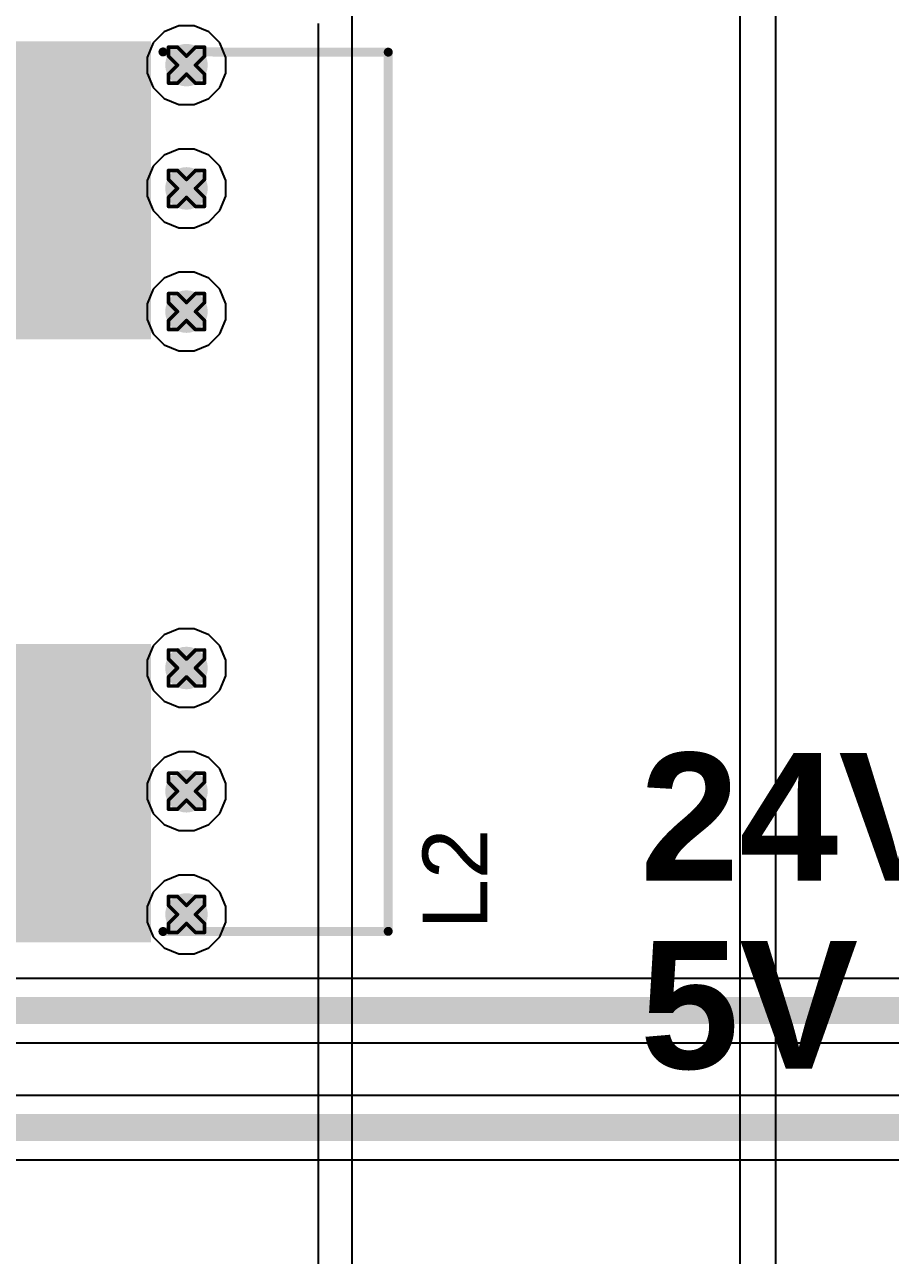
# Model space of a CAD drawing. Header units: inches. Extents: x -11 to 5379, y 0 to 5429.
# Drawn here: x 318.47 to 330.67, y 43.03 to 60.38 of the extents above; entities that cross this region are included whole.
import ezdxf

# ---------------------------------------------------------------- set-up
doc = ezdxf.new("R2010")
doc.units = ezdxf.units.IN
for name, color, linetype in [('Bottom Layer', 5, 'Continuous'), ('Drill Drawing', 1, 'Continuous'), ('GND', 16, 'Continuous'), ('PWR', 76, 'Continuous'), ('Top Layer', 1, 'Continuous'), ('Top Overlay', 2, 'Continuous'), ('Top Paste', 8, 'Continuous'), ('Top Solder', 216, 'Continuous'), ('Via Holes', 16, 'Continuous')]:
    doc.layers.add(name, color=color, linetype=linetype)
doc.styles.add('Arial', font='', dxfattribs={"height": 0.2})
doc.styles.add('Arial_Bold', font='', dxfattribs={"height": 0.2})
doc.styles.get('Arial').set_extended_font_data('Arial')
doc.styles.get('Arial_Bold').set_extended_font_data('Arial', bold=True)

# ---------------------------------------------------------------- blocks, each defined once
blk = doc.blocks.new('MSD1278_333MLD_115')
at = {"layer": 'Top Layer'}
for points in [[(-0.75, 2.25), (-2.75, 2.25), (-2.75, 6.25), (-0.75, 6.25)], [(-0.75, -6.25), (-2.75, -6.25), (-2.75, -2.25), (-0.75, -2.25)]]:
    blk.add_hatch(color=1, dxfattribs=at).paths.add_polyline_path(points)
at = {"layer": 'Top Paste'}
for points in [[(-0.75, 2.25), (-2.75, 2.25), (-2.75, 6.25), (-0.75, 6.25)], [(-0.75, -6.25), (-2.75, -6.25), (-2.75, -2.25), (-0.75, -2.25)]]:
    blk.add_hatch(color=8, dxfattribs=at).paths.add_polyline_path(points)
at = {"layer": 'Top Solder'}
for points in [[(-0.648, 2.148), (-2.852, 2.148), (-2.852, 6.352), (-0.648, 6.352)], [(-0.648, -6.352), (-2.852, -6.352), (-2.852, -2.148), (-0.648, -2.148)]]:
    blk.add_hatch(color=216, dxfattribs=at).paths.add_polyline_path(points)
at = {"layer": 'Top Overlay'}
for points in [[(-3.023, 6.201, 0.127, 0.127, 0), (-6.198, 6.198, 0.127, 0.127, 0)], [(-6.198, 6.198, 0.127, 0.127, 0), (-6.198, -6.198, 0.127, 0.127, 0)], [(-3.023, -6.201, 0.127, 0.127, 0), (-6.198, -6.198, 0.127, 0.127, 0)]]:
    blk.add_lwpolyline(points, format="xyseb", dxfattribs=at)
for points in [[(-6.229, 6.198, 0.0635, 0.0635, 1), (-6.166, 6.198, 0.0635, 0.0635, 1)], [(-6.229, 6.198, 0.0635, 0.0635, 1), (-6.166, 6.198, 0.0635, 0.0635, 1)], [(-3.054, 6.201, 0.0635, 0.0635, 1), (-2.991, 6.201, 0.0635, 0.0635, 1)], [(-6.229, -6.198, 0.0635, 0.0635, 1), (-6.166, -6.198, 0.0635, 0.0635, 1)], [(-6.229, -6.198, 0.0635, 0.0635, 1), (-6.166, -6.198, 0.0635, 0.0635, 1)], [(-3.054, -6.201, 0.0635, 0.0635, 1), (-2.991, -6.201, 0.0635, 0.0635, 1)]]:
    blk.add_lwpolyline(points, format="xyseb", close=True, dxfattribs=at)

msp = doc.modelspace()

# ---------------------------------------------------------------- hatches: boundary and pattern name
at = {"layer": 'Bottom Layer'}
h = msp.add_hatch(color=5, dxfattribs=at)
edge = h.paths.add_edge_path()
edge.add_arc((320.751, 59.812), 0.3, 0, 360)
h = msp.add_hatch(color=5, dxfattribs=at)
edge = h.paths.add_edge_path()
edge.add_arc((320.751, 58.074), 0.3, 0, 360)
h = msp.add_hatch(color=5, dxfattribs=at)
edge = h.paths.add_edge_path()
edge.add_arc((320.751, 56.337), 0.3, 0, 360)
h = msp.add_hatch(color=5, dxfattribs=at)
edge = h.paths.add_edge_path()
edge.add_arc((320.751, 51.312), 0.3, 0, 360)
h = msp.add_hatch(color=5, dxfattribs=at)
edge = h.paths.add_edge_path()
edge.add_arc((320.751, 49.574), 0.3, 0, 360)
h = msp.add_hatch(color=5, dxfattribs=at)
edge = h.paths.add_edge_path()
edge.add_arc((320.751, 47.837), 0.3, 0, 360)
at = {"layer": 'GND'}
h = msp.add_hatch(color=16, dxfattribs=at)
edge = h.paths.add_edge_path()
edge.add_arc((320.751, 59.812), 0.3, 0, 360)
h = msp.add_hatch(color=16, dxfattribs=at)
edge = h.paths.add_edge_path()
edge.add_arc((320.751, 58.074), 0.3, 0, 360)
h = msp.add_hatch(color=16, dxfattribs=at)
edge = h.paths.add_edge_path()
edge.add_arc((320.751, 56.337), 0.3, 0, 360)
h = msp.add_hatch(color=16, dxfattribs=at)
edge = h.paths.add_edge_path()
edge.add_arc((320.751, 51.312), 0.3, 0, 360)
h = msp.add_hatch(color=16, dxfattribs=at)
edge = h.paths.add_edge_path()
edge.add_arc((320.751, 49.574), 0.3, 0, 360)
h = msp.add_hatch(color=16, dxfattribs=at)
edge = h.paths.add_edge_path()
edge.add_arc((320.751, 47.837), 0.3, 0, 360)
at = {"layer": 'PWR'}
h = msp.add_hatch(color=76, dxfattribs=at)
edge = h.paths.add_edge_path()
edge.add_arc((320.751, 59.812), 0.3, 0, 360)
h = msp.add_hatch(color=76, dxfattribs=at)
edge = h.paths.add_edge_path()
edge.add_arc((320.751, 58.074), 0.3, 0, 360)
h = msp.add_hatch(color=76, dxfattribs=at)
edge = h.paths.add_edge_path()
edge.add_arc((320.751, 56.337), 0.3, 0, 360)
h = msp.add_hatch(color=76, dxfattribs=at)
edge = h.paths.add_edge_path()
edge.add_arc((320.751, 51.312), 0.3, 0, 360)
h = msp.add_hatch(color=76, dxfattribs=at)
edge = h.paths.add_edge_path()
edge.add_arc((320.751, 49.574), 0.3, 0, 360)
h = msp.add_hatch(color=76, dxfattribs=at)
edge = h.paths.add_edge_path()
edge.add_arc((320.751, 47.837), 0.3, 0, 360)
at = {"layer": 'Top Layer'}
h = msp.add_hatch(color=1, dxfattribs=at)
edge = h.paths.add_edge_path()
edge.add_arc((320.751, 59.812), 0.3, 0, 360)
h = msp.add_hatch(color=1, dxfattribs=at)
edge = h.paths.add_edge_path()
edge.add_arc((320.751, 58.074), 0.3, 0, 360)
h = msp.add_hatch(color=1, dxfattribs=at)
edge = h.paths.add_edge_path()
edge.add_arc((320.751, 56.337), 0.3, 0, 360)
h = msp.add_hatch(color=1, dxfattribs=at)
edge = h.paths.add_edge_path()
edge.add_arc((320.751, 51.312), 0.3, 0, 360)
h = msp.add_hatch(color=1, dxfattribs=at)
edge = h.paths.add_edge_path()
edge.add_arc((320.751, 49.574), 0.3, 0, 360)
h = msp.add_hatch(color=1, dxfattribs=at)
edge = h.paths.add_edge_path()
edge.add_arc((320.751, 47.837), 0.3, 0, 360)
at = {"layer": 'Via Holes'}
h = msp.add_hatch(color=7, dxfattribs=at)
edge = h.paths.add_edge_path()
edge.add_arc((320.751, 59.812), 0.15, 0, 360)
h = msp.add_hatch(color=7, dxfattribs=at)
edge = h.paths.add_edge_path()
edge.add_arc((320.751, 58.074), 0.15, 0, 360)
h = msp.add_hatch(color=7, dxfattribs=at)
edge = h.paths.add_edge_path()
edge.add_arc((320.751, 56.337), 0.15, 0, 360)
h = msp.add_hatch(color=7, dxfattribs=at)
edge = h.paths.add_edge_path()
edge.add_arc((320.751, 51.312), 0.15, 0, 360)
h = msp.add_hatch(color=7, dxfattribs=at)
edge = h.paths.add_edge_path()
edge.add_arc((320.751, 49.574), 0.15, 0, 360)
h = msp.add_hatch(color=7, dxfattribs=at)
edge = h.paths.add_edge_path()
edge.add_arc((320.751, 47.837), 0.15, 0, 360)

# ---------------------------------------------------------------- linework, layer by layer
at = {"layer": 'Drill Drawing'}
for points in [[(320.497, 59.939, 0.0508, 0.0508, 0), (320.497, 60.066, 0.0508, 0.0508, 0)], [(320.497, 60.066, 0.0508, 0.0508, 0), (320.624, 60.066, 0.0508, 0.0508, 0)], [(320.624, 60.066, 0.0508, 0.0508, 0), (320.751, 59.939, 0.0508, 0.0508, 0)], [(320.751, 59.939, 0.0508, 0.0508, 0), (320.878, 60.066, 0.0508, 0.0508, 0)], [(320.878, 60.066, 0.0508, 0.0508, 0), (321.005, 60.066, 0.0508, 0.0508, 0)], [(321.005, 59.939, 0.0508, 0.0508, 0), (321.005, 60.066, 0.0508, 0.0508, 0)], [(320.497, 59.939, 0.0508, 0.0508, 0), (320.624, 59.812, 0.0508, 0.0508, 0)], [(320.878, 59.812, 0.0508, 0.0508, 0), (321.005, 59.939, 0.0508, 0.0508, 0)], [(320.497, 59.685, 0.0508, 0.0508, 0), (320.624, 59.812, 0.0508, 0.0508, 0)], [(320.497, 59.558, 0.0508, 0.0508, 0), (320.497, 59.685, 0.0508, 0.0508, 0)], [(320.624, 59.558, 0.0508, 0.0508, 0), (320.751, 59.685, 0.0508, 0.0508, 0)], [(320.751, 59.685, 0.0508, 0.0508, 0), (320.878, 59.558, 0.0508, 0.0508, 0)], [(320.878, 59.812, 0.0508, 0.0508, 0), (321.005, 59.685, 0.0508, 0.0508, 0)], [(321.005, 59.558, 0.0508, 0.0508, 0), (321.005, 59.685, 0.0508, 0.0508, 0)], [(320.497, 59.558, 0.0508, 0.0508, 0), (320.624, 59.558, 0.0508, 0.0508, 0)], [(320.878, 59.558, 0.0508, 0.0508, 0), (321.005, 59.558, 0.0508, 0.0508, 0)], [(320.497, 58.201, 0.0508, 0.0508, 0), (320.497, 58.328, 0.0508, 0.0508, 0)], [(320.497, 58.328, 0.0508, 0.0508, 0), (320.624, 58.328, 0.0508, 0.0508, 0)], [(320.624, 58.328, 0.0508, 0.0508, 0), (320.751, 58.201, 0.0508, 0.0508, 0)], [(320.751, 58.201, 0.0508, 0.0508, 0), (320.878, 58.328, 0.0508, 0.0508, 0)], [(320.878, 58.328, 0.0508, 0.0508, 0), (321.005, 58.328, 0.0508, 0.0508, 0)], [(321.005, 58.201, 0.0508, 0.0508, 0), (321.005, 58.328, 0.0508, 0.0508, 0)], [(320.497, 58.201, 0.0508, 0.0508, 0), (320.624, 58.074, 0.0508, 0.0508, 0)], [(320.878, 58.074, 0.0508, 0.0508, 0), (321.005, 58.201, 0.0508, 0.0508, 0)], [(320.497, 57.947, 0.0508, 0.0508, 0), (320.624, 58.074, 0.0508, 0.0508, 0)], [(320.497, 57.82, 0.0508, 0.0508, 0), (320.497, 57.947, 0.0508, 0.0508, 0)], [(320.624, 57.82, 0.0508, 0.0508, 0), (320.751, 57.947, 0.0508, 0.0508, 0)], [(320.751, 57.947, 0.0508, 0.0508, 0), (320.878, 57.82, 0.0508, 0.0508, 0)], [(320.878, 58.074, 0.0508, 0.0508, 0), (321.005, 57.947, 0.0508, 0.0508, 0)], [(321.005, 57.82, 0.0508, 0.0508, 0), (321.005, 57.947, 0.0508, 0.0508, 0)], [(320.497, 57.82, 0.0508, 0.0508, 0), (320.624, 57.82, 0.0508, 0.0508, 0)], [(320.878, 57.82, 0.0508, 0.0508, 0), (321.005, 57.82, 0.0508, 0.0508, 0)], [(320.497, 56.464, 0.0508, 0.0508, 0), (320.497, 56.591, 0.0508, 0.0508, 0)], [(320.497, 56.591, 0.0508, 0.0508, 0), (320.624, 56.591, 0.0508, 0.0508, 0)], [(320.624, 56.591, 0.0508, 0.0508, 0), (320.751, 56.464, 0.0508, 0.0508, 0)], [(320.751, 56.464, 0.0508, 0.0508, 0), (320.878, 56.591, 0.0508, 0.0508, 0)], [(320.878, 56.591, 0.0508, 0.0508, 0), (321.005, 56.591, 0.0508, 0.0508, 0)], [(321.005, 56.464, 0.0508, 0.0508, 0), (321.005, 56.591, 0.0508, 0.0508, 0)], [(320.497, 56.464, 0.0508, 0.0508, 0), (320.624, 56.337, 0.0508, 0.0508, 0)], [(320.878, 56.337, 0.0508, 0.0508, 0), (321.005, 56.464, 0.0508, 0.0508, 0)], [(320.497, 56.21, 0.0508, 0.0508, 0), (320.624, 56.337, 0.0508, 0.0508, 0)], [(320.497, 56.083, 0.0508, 0.0508, 0), (320.497, 56.21, 0.0508, 0.0508, 0)], [(320.624, 56.083, 0.0508, 0.0508, 0), (320.751, 56.21, 0.0508, 0.0508, 0)], [(320.751, 56.21, 0.0508, 0.0508, 0), (320.878, 56.083, 0.0508, 0.0508, 0)], [(320.878, 56.337, 0.0508, 0.0508, 0), (321.005, 56.21, 0.0508, 0.0508, 0)], [(321.005, 56.083, 0.0508, 0.0508, 0), (321.005, 56.21, 0.0508, 0.0508, 0)], [(320.497, 56.083, 0.0508, 0.0508, 0), (320.624, 56.083, 0.0508, 0.0508, 0)], [(320.878, 56.083, 0.0508, 0.0508, 0), (321.005, 56.083, 0.0508, 0.0508, 0)], [(320.497, 51.439, 0.0508, 0.0508, 0), (320.497, 51.566, 0.0508, 0.0508, 0)], [(320.497, 51.566, 0.0508, 0.0508, 0), (320.624, 51.566, 0.0508, 0.0508, 0)], [(320.624, 51.566, 0.0508, 0.0508, 0), (320.751, 51.439, 0.0508, 0.0508, 0)], [(320.751, 51.439, 0.0508, 0.0508, 0), (320.878, 51.566, 0.0508, 0.0508, 0)], [(320.878, 51.566, 0.0508, 0.0508, 0), (321.005, 51.566, 0.0508, 0.0508, 0)], [(321.005, 51.439, 0.0508, 0.0508, 0), (321.005, 51.566, 0.0508, 0.0508, 0)], [(320.497, 51.439, 0.0508, 0.0508, 0), (320.624, 51.312, 0.0508, 0.0508, 0)], [(320.878, 51.312, 0.0508, 0.0508, 0), (321.005, 51.439, 0.0508, 0.0508, 0)], [(320.497, 51.185, 0.0508, 0.0508, 0), (320.624, 51.312, 0.0508, 0.0508, 0)], [(320.497, 51.058, 0.0508, 0.0508, 0), (320.497, 51.185, 0.0508, 0.0508, 0)], [(320.624, 51.058, 0.0508, 0.0508, 0), (320.751, 51.185, 0.0508, 0.0508, 0)], [(320.751, 51.185, 0.0508, 0.0508, 0), (320.878, 51.058, 0.0508, 0.0508, 0)], [(320.878, 51.312, 0.0508, 0.0508, 0), (321.005, 51.185, 0.0508, 0.0508, 0)], [(321.005, 51.058, 0.0508, 0.0508, 0), (321.005, 51.185, 0.0508, 0.0508, 0)], [(320.497, 51.058, 0.0508, 0.0508, 0), (320.624, 51.058, 0.0508, 0.0508, 0)], [(320.878, 51.058, 0.0508, 0.0508, 0), (321.005, 51.058, 0.0508, 0.0508, 0)], [(320.497, 49.701, 0.0508, 0.0508, 0), (320.497, 49.828, 0.0508, 0.0508, 0)], [(320.497, 49.828, 0.0508, 0.0508, 0), (320.624, 49.828, 0.0508, 0.0508, 0)], [(320.624, 49.828, 0.0508, 0.0508, 0), (320.751, 49.701, 0.0508, 0.0508, 0)], [(320.751, 49.701, 0.0508, 0.0508, 0), (320.878, 49.828, 0.0508, 0.0508, 0)], [(320.878, 49.828, 0.0508, 0.0508, 0), (321.005, 49.828, 0.0508, 0.0508, 0)], [(321.005, 49.701, 0.0508, 0.0508, 0), (321.005, 49.828, 0.0508, 0.0508, 0)], [(320.497, 49.701, 0.0508, 0.0508, 0), (320.624, 49.574, 0.0508, 0.0508, 0)], [(320.878, 49.574, 0.0508, 0.0508, 0), (321.005, 49.701, 0.0508, 0.0508, 0)], [(320.497, 49.447, 0.0508, 0.0508, 0), (320.624, 49.574, 0.0508, 0.0508, 0)], [(320.497, 49.32, 0.0508, 0.0508, 0), (320.497, 49.447, 0.0508, 0.0508, 0)], [(320.624, 49.32, 0.0508, 0.0508, 0), (320.751, 49.447, 0.0508, 0.0508, 0)], [(320.751, 49.447, 0.0508, 0.0508, 0), (320.878, 49.32, 0.0508, 0.0508, 0)], [(320.878, 49.574, 0.0508, 0.0508, 0), (321.005, 49.447, 0.0508, 0.0508, 0)], [(321.005, 49.32, 0.0508, 0.0508, 0), (321.005, 49.447, 0.0508, 0.0508, 0)], [(320.497, 49.32, 0.0508, 0.0508, 0), (320.624, 49.32, 0.0508, 0.0508, 0)], [(320.878, 49.32, 0.0508, 0.0508, 0), (321.005, 49.32, 0.0508, 0.0508, 0)], [(320.497, 47.964, 0.0508, 0.0508, 0), (320.497, 48.091, 0.0508, 0.0508, 0)], [(320.497, 48.091, 0.0508, 0.0508, 0), (320.624, 48.091, 0.0508, 0.0508, 0)], [(320.624, 48.091, 0.0508, 0.0508, 0), (320.751, 47.964, 0.0508, 0.0508, 0)], [(320.751, 47.964, 0.0508, 0.0508, 0), (320.878, 48.091, 0.0508, 0.0508, 0)], [(320.878, 48.091, 0.0508, 0.0508, 0), (321.005, 48.091, 0.0508, 0.0508, 0)], [(321.005, 47.964, 0.0508, 0.0508, 0), (321.005, 48.091, 0.0508, 0.0508, 0)], [(320.497, 47.964, 0.0508, 0.0508, 0), (320.624, 47.837, 0.0508, 0.0508, 0)], [(320.878, 47.837, 0.0508, 0.0508, 0), (321.005, 47.964, 0.0508, 0.0508, 0)], [(320.497, 47.71, 0.0508, 0.0508, 0), (320.624, 47.837, 0.0508, 0.0508, 0)], [(320.497, 47.583, 0.0508, 0.0508, 0), (320.497, 47.71, 0.0508, 0.0508, 0)], [(320.624, 47.583, 0.0508, 0.0508, 0), (320.751, 47.71, 0.0508, 0.0508, 0)], [(320.751, 47.71, 0.0508, 0.0508, 0), (320.878, 47.583, 0.0508, 0.0508, 0)], [(320.878, 47.837, 0.0508, 0.0508, 0), (321.005, 47.71, 0.0508, 0.0508, 0)], [(321.005, 47.583, 0.0508, 0.0508, 0), (321.005, 47.71, 0.0508, 0.0508, 0)], [(320.497, 47.583, 0.0508, 0.0508, 0), (320.624, 47.583, 0.0508, 0.0508, 0)], [(320.878, 47.583, 0.0508, 0.0508, 0), (321.005, 47.583, 0.0508, 0.0508, 0)]]:
    msp.add_lwpolyline(points, format="xyseb", dxfattribs=at)
for points in [[(320.485, 60.066, 0.0254, 0.0254, 1), (320.51, 60.066, 0.0254, 0.0254, 1)], [(320.485, 60.066, 0.0254, 0.0254, 1), (320.51, 60.066, 0.0254, 0.0254, 1)], [(320.611, 60.066, 0.0254, 0.0254, 1), (320.637, 60.066, 0.0254, 0.0254, 1)], [(320.611, 60.066, 0.0254, 0.0254, 1), (320.637, 60.066, 0.0254, 0.0254, 1)], [(320.865, 60.066, 0.0254, 0.0254, 1), (320.891, 60.066, 0.0254, 0.0254, 1)], [(320.865, 60.066, 0.0254, 0.0254, 1), (320.891, 60.066, 0.0254, 0.0254, 1)], [(320.992, 60.066, 0.0254, 0.0254, 1), (321.018, 60.066, 0.0254, 0.0254, 1)], [(320.992, 60.066, 0.0254, 0.0254, 1), (321.018, 60.066, 0.0254, 0.0254, 1)], [(320.485, 59.939, 0.0254, 0.0254, 1), (320.51, 59.939, 0.0254, 0.0254, 1)], [(320.485, 59.939, 0.0254, 0.0254, 1), (320.51, 59.939, 0.0254, 0.0254, 1)], [(320.738, 59.939, 0.0254, 0.0254, 1), (320.764, 59.939, 0.0254, 0.0254, 1)], [(320.738, 59.939, 0.0254, 0.0254, 1), (320.764, 59.939, 0.0254, 0.0254, 1)], [(320.992, 59.939, 0.0254, 0.0254, 1), (321.018, 59.939, 0.0254, 0.0254, 1)], [(320.992, 59.939, 0.0254, 0.0254, 1), (321.018, 59.939, 0.0254, 0.0254, 1)], [(320.485, 59.685, 0.0254, 0.0254, 1), (320.51, 59.685, 0.0254, 0.0254, 1)], [(320.485, 59.685, 0.0254, 0.0254, 1), (320.51, 59.685, 0.0254, 0.0254, 1)], [(320.611, 59.812, 0.0254, 0.0254, 1), (320.637, 59.812, 0.0254, 0.0254, 1)], [(320.611, 59.812, 0.0254, 0.0254, 1), (320.637, 59.812, 0.0254, 0.0254, 1)], [(320.738, 59.685, 0.0254, 0.0254, 1), (320.764, 59.685, 0.0254, 0.0254, 1)], [(320.738, 59.685, 0.0254, 0.0254, 1), (320.764, 59.685, 0.0254, 0.0254, 1)], [(320.865, 59.812, 0.0254, 0.0254, 1), (320.891, 59.812, 0.0254, 0.0254, 1)], [(320.865, 59.812, 0.0254, 0.0254, 1), (320.891, 59.812, 0.0254, 0.0254, 1)], [(320.992, 59.685, 0.0254, 0.0254, 1), (321.018, 59.685, 0.0254, 0.0254, 1)], [(320.992, 59.685, 0.0254, 0.0254, 1), (321.018, 59.685, 0.0254, 0.0254, 1)], [(320.485, 59.558, 0.0254, 0.0254, 1), (320.51, 59.558, 0.0254, 0.0254, 1)], [(320.485, 59.558, 0.0254, 0.0254, 1), (320.51, 59.558, 0.0254, 0.0254, 1)], [(320.611, 59.558, 0.0254, 0.0254, 1), (320.637, 59.558, 0.0254, 0.0254, 1)], [(320.611, 59.558, 0.0254, 0.0254, 1), (320.637, 59.558, 0.0254, 0.0254, 1)], [(320.865, 59.558, 0.0254, 0.0254, 1), (320.891, 59.558, 0.0254, 0.0254, 1)], [(320.865, 59.558, 0.0254, 0.0254, 1), (320.891, 59.558, 0.0254, 0.0254, 1)], [(320.992, 59.558, 0.0254, 0.0254, 1), (321.018, 59.558, 0.0254, 0.0254, 1)], [(320.992, 59.558, 0.0254, 0.0254, 1), (321.018, 59.558, 0.0254, 0.0254, 1)], [(320.485, 58.328, 0.0254, 0.0254, 1), (320.51, 58.328, 0.0254, 0.0254, 1)], [(320.485, 58.328, 0.0254, 0.0254, 1), (320.51, 58.328, 0.0254, 0.0254, 1)], [(320.611, 58.328, 0.0254, 0.0254, 1), (320.637, 58.328, 0.0254, 0.0254, 1)], [(320.611, 58.328, 0.0254, 0.0254, 1), (320.637, 58.328, 0.0254, 0.0254, 1)], [(320.865, 58.328, 0.0254, 0.0254, 1), (320.891, 58.328, 0.0254, 0.0254, 1)], [(320.865, 58.328, 0.0254, 0.0254, 1), (320.891, 58.328, 0.0254, 0.0254, 1)], [(320.992, 58.328, 0.0254, 0.0254, 1), (321.018, 58.328, 0.0254, 0.0254, 1)], [(320.992, 58.328, 0.0254, 0.0254, 1), (321.018, 58.328, 0.0254, 0.0254, 1)], [(320.485, 58.201, 0.0254, 0.0254, 1), (320.51, 58.201, 0.0254, 0.0254, 1)], [(320.485, 58.201, 0.0254, 0.0254, 1), (320.51, 58.201, 0.0254, 0.0254, 1)], [(320.738, 58.201, 0.0254, 0.0254, 1), (320.764, 58.201, 0.0254, 0.0254, 1)], [(320.738, 58.201, 0.0254, 0.0254, 1), (320.764, 58.201, 0.0254, 0.0254, 1)], [(320.992, 58.201, 0.0254, 0.0254, 1), (321.018, 58.201, 0.0254, 0.0254, 1)], [(320.992, 58.201, 0.0254, 0.0254, 1), (321.018, 58.201, 0.0254, 0.0254, 1)], [(320.485, 57.947, 0.0254, 0.0254, 1), (320.51, 57.947, 0.0254, 0.0254, 1)], [(320.485, 57.947, 0.0254, 0.0254, 1), (320.51, 57.947, 0.0254, 0.0254, 1)], [(320.611, 58.074, 0.0254, 0.0254, 1), (320.637, 58.074, 0.0254, 0.0254, 1)], [(320.611, 58.074, 0.0254, 0.0254, 1), (320.637, 58.074, 0.0254, 0.0254, 1)], [(320.738, 57.947, 0.0254, 0.0254, 1), (320.764, 57.947, 0.0254, 0.0254, 1)], [(320.738, 57.947, 0.0254, 0.0254, 1), (320.764, 57.947, 0.0254, 0.0254, 1)], [(320.865, 58.074, 0.0254, 0.0254, 1), (320.891, 58.074, 0.0254, 0.0254, 1)], [(320.865, 58.074, 0.0254, 0.0254, 1), (320.891, 58.074, 0.0254, 0.0254, 1)], [(320.992, 57.947, 0.0254, 0.0254, 1), (321.018, 57.947, 0.0254, 0.0254, 1)], [(320.992, 57.947, 0.0254, 0.0254, 1), (321.018, 57.947, 0.0254, 0.0254, 1)], [(320.485, 57.82, 0.0254, 0.0254, 1), (320.51, 57.82, 0.0254, 0.0254, 1)], [(320.485, 57.82, 0.0254, 0.0254, 1), (320.51, 57.82, 0.0254, 0.0254, 1)], [(320.611, 57.82, 0.0254, 0.0254, 1), (320.637, 57.82, 0.0254, 0.0254, 1)], [(320.611, 57.82, 0.0254, 0.0254, 1), (320.637, 57.82, 0.0254, 0.0254, 1)], [(320.865, 57.82, 0.0254, 0.0254, 1), (320.891, 57.82, 0.0254, 0.0254, 1)], [(320.865, 57.82, 0.0254, 0.0254, 1), (320.891, 57.82, 0.0254, 0.0254, 1)], [(320.992, 57.82, 0.0254, 0.0254, 1), (321.018, 57.82, 0.0254, 0.0254, 1)], [(320.992, 57.82, 0.0254, 0.0254, 1), (321.018, 57.82, 0.0254, 0.0254, 1)], [(320.485, 56.591, 0.0254, 0.0254, 1), (320.51, 56.591, 0.0254, 0.0254, 1)], [(320.485, 56.591, 0.0254, 0.0254, 1), (320.51, 56.591, 0.0254, 0.0254, 1)], [(320.611, 56.591, 0.0254, 0.0254, 1), (320.637, 56.591, 0.0254, 0.0254, 1)], [(320.611, 56.591, 0.0254, 0.0254, 1), (320.637, 56.591, 0.0254, 0.0254, 1)], [(320.865, 56.591, 0.0254, 0.0254, 1), (320.891, 56.591, 0.0254, 0.0254, 1)], [(320.865, 56.591, 0.0254, 0.0254, 1), (320.891, 56.591, 0.0254, 0.0254, 1)], [(320.992, 56.591, 0.0254, 0.0254, 1), (321.018, 56.591, 0.0254, 0.0254, 1)], [(320.992, 56.591, 0.0254, 0.0254, 1), (321.018, 56.591, 0.0254, 0.0254, 1)], [(320.485, 56.464, 0.0254, 0.0254, 1), (320.51, 56.464, 0.0254, 0.0254, 1)], [(320.485, 56.464, 0.0254, 0.0254, 1), (320.51, 56.464, 0.0254, 0.0254, 1)], [(320.738, 56.464, 0.0254, 0.0254, 1), (320.764, 56.464, 0.0254, 0.0254, 1)], [(320.738, 56.464, 0.0254, 0.0254, 1), (320.764, 56.464, 0.0254, 0.0254, 1)], [(320.992, 56.464, 0.0254, 0.0254, 1), (321.018, 56.464, 0.0254, 0.0254, 1)], [(320.992, 56.464, 0.0254, 0.0254, 1), (321.018, 56.464, 0.0254, 0.0254, 1)], [(320.485, 56.21, 0.0254, 0.0254, 1), (320.51, 56.21, 0.0254, 0.0254, 1)], [(320.485, 56.21, 0.0254, 0.0254, 1), (320.51, 56.21, 0.0254, 0.0254, 1)], [(320.611, 56.337, 0.0254, 0.0254, 1), (320.637, 56.337, 0.0254, 0.0254, 1)], [(320.611, 56.337, 0.0254, 0.0254, 1), (320.637, 56.337, 0.0254, 0.0254, 1)], [(320.738, 56.21, 0.0254, 0.0254, 1), (320.764, 56.21, 0.0254, 0.0254, 1)], [(320.738, 56.21, 0.0254, 0.0254, 1), (320.764, 56.21, 0.0254, 0.0254, 1)], [(320.865, 56.337, 0.0254, 0.0254, 1), (320.891, 56.337, 0.0254, 0.0254, 1)], [(320.865, 56.337, 0.0254, 0.0254, 1), (320.891, 56.337, 0.0254, 0.0254, 1)], [(320.992, 56.21, 0.0254, 0.0254, 1), (321.018, 56.21, 0.0254, 0.0254, 1)], [(320.992, 56.21, 0.0254, 0.0254, 1), (321.018, 56.21, 0.0254, 0.0254, 1)], [(320.485, 56.083, 0.0254, 0.0254, 1), (320.51, 56.083, 0.0254, 0.0254, 1)], [(320.485, 56.083, 0.0254, 0.0254, 1), (320.51, 56.083, 0.0254, 0.0254, 1)], [(320.611, 56.083, 0.0254, 0.0254, 1), (320.637, 56.083, 0.0254, 0.0254, 1)], [(320.611, 56.083, 0.0254, 0.0254, 1), (320.637, 56.083, 0.0254, 0.0254, 1)], [(320.865, 56.083, 0.0254, 0.0254, 1), (320.891, 56.083, 0.0254, 0.0254, 1)], [(320.865, 56.083, 0.0254, 0.0254, 1), (320.891, 56.083, 0.0254, 0.0254, 1)], [(320.992, 56.083, 0.0254, 0.0254, 1), (321.018, 56.083, 0.0254, 0.0254, 1)], [(320.992, 56.083, 0.0254, 0.0254, 1), (321.018, 56.083, 0.0254, 0.0254, 1)], [(320.485, 51.566, 0.0254, 0.0254, 1), (320.51, 51.566, 0.0254, 0.0254, 1)], [(320.485, 51.566, 0.0254, 0.0254, 1), (320.51, 51.566, 0.0254, 0.0254, 1)], [(320.611, 51.566, 0.0254, 0.0254, 1), (320.637, 51.566, 0.0254, 0.0254, 1)], [(320.611, 51.566, 0.0254, 0.0254, 1), (320.637, 51.566, 0.0254, 0.0254, 1)], [(320.865, 51.566, 0.0254, 0.0254, 1), (320.891, 51.566, 0.0254, 0.0254, 1)], [(320.865, 51.566, 0.0254, 0.0254, 1), (320.891, 51.566, 0.0254, 0.0254, 1)], [(320.992, 51.566, 0.0254, 0.0254, 1), (321.018, 51.566, 0.0254, 0.0254, 1)], [(320.992, 51.566, 0.0254, 0.0254, 1), (321.018, 51.566, 0.0254, 0.0254, 1)], [(320.485, 51.439, 0.0254, 0.0254, 1), (320.51, 51.439, 0.0254, 0.0254, 1)], [(320.485, 51.439, 0.0254, 0.0254, 1), (320.51, 51.439, 0.0254, 0.0254, 1)], [(320.738, 51.439, 0.0254, 0.0254, 1), (320.764, 51.439, 0.0254, 0.0254, 1)], [(320.738, 51.439, 0.0254, 0.0254, 1), (320.764, 51.439, 0.0254, 0.0254, 1)], [(320.992, 51.439, 0.0254, 0.0254, 1), (321.018, 51.439, 0.0254, 0.0254, 1)], [(320.992, 51.439, 0.0254, 0.0254, 1), (321.018, 51.439, 0.0254, 0.0254, 1)], [(320.485, 51.185, 0.0254, 0.0254, 1), (320.51, 51.185, 0.0254, 0.0254, 1)], [(320.485, 51.185, 0.0254, 0.0254, 1), (320.51, 51.185, 0.0254, 0.0254, 1)], [(320.611, 51.312, 0.0254, 0.0254, 1), (320.637, 51.312, 0.0254, 0.0254, 1)], [(320.611, 51.312, 0.0254, 0.0254, 1), (320.637, 51.312, 0.0254, 0.0254, 1)], [(320.738, 51.185, 0.0254, 0.0254, 1), (320.764, 51.185, 0.0254, 0.0254, 1)], [(320.738, 51.185, 0.0254, 0.0254, 1), (320.764, 51.185, 0.0254, 0.0254, 1)], [(320.865, 51.312, 0.0254, 0.0254, 1), (320.891, 51.312, 0.0254, 0.0254, 1)], [(320.865, 51.312, 0.0254, 0.0254, 1), (320.891, 51.312, 0.0254, 0.0254, 1)], [(320.992, 51.185, 0.0254, 0.0254, 1), (321.018, 51.185, 0.0254, 0.0254, 1)], [(320.992, 51.185, 0.0254, 0.0254, 1), (321.018, 51.185, 0.0254, 0.0254, 1)], [(320.485, 51.058, 0.0254, 0.0254, 1), (320.51, 51.058, 0.0254, 0.0254, 1)], [(320.485, 51.058, 0.0254, 0.0254, 1), (320.51, 51.058, 0.0254, 0.0254, 1)], [(320.611, 51.058, 0.0254, 0.0254, 1), (320.637, 51.058, 0.0254, 0.0254, 1)], [(320.611, 51.058, 0.0254, 0.0254, 1), (320.637, 51.058, 0.0254, 0.0254, 1)], [(320.865, 51.058, 0.0254, 0.0254, 1), (320.891, 51.058, 0.0254, 0.0254, 1)], [(320.865, 51.058, 0.0254, 0.0254, 1), (320.891, 51.058, 0.0254, 0.0254, 1)], [(320.992, 51.058, 0.0254, 0.0254, 1), (321.018, 51.058, 0.0254, 0.0254, 1)], [(320.992, 51.058, 0.0254, 0.0254, 1), (321.018, 51.058, 0.0254, 0.0254, 1)], [(320.485, 49.828, 0.0254, 0.0254, 1), (320.51, 49.828, 0.0254, 0.0254, 1)], [(320.485, 49.828, 0.0254, 0.0254, 1), (320.51, 49.828, 0.0254, 0.0254, 1)], [(320.611, 49.828, 0.0254, 0.0254, 1), (320.637, 49.828, 0.0254, 0.0254, 1)], [(320.611, 49.828, 0.0254, 0.0254, 1), (320.637, 49.828, 0.0254, 0.0254, 1)], [(320.865, 49.828, 0.0254, 0.0254, 1), (320.891, 49.828, 0.0254, 0.0254, 1)], [(320.865, 49.828, 0.0254, 0.0254, 1), (320.891, 49.828, 0.0254, 0.0254, 1)], [(320.992, 49.828, 0.0254, 0.0254, 1), (321.018, 49.828, 0.0254, 0.0254, 1)], [(320.992, 49.828, 0.0254, 0.0254, 1), (321.018, 49.828, 0.0254, 0.0254, 1)], [(320.485, 49.701, 0.0254, 0.0254, 1), (320.51, 49.701, 0.0254, 0.0254, 1)], [(320.485, 49.701, 0.0254, 0.0254, 1), (320.51, 49.701, 0.0254, 0.0254, 1)], [(320.738, 49.701, 0.0254, 0.0254, 1), (320.764, 49.701, 0.0254, 0.0254, 1)], [(320.738, 49.701, 0.0254, 0.0254, 1), (320.764, 49.701, 0.0254, 0.0254, 1)], [(320.992, 49.701, 0.0254, 0.0254, 1), (321.018, 49.701, 0.0254, 0.0254, 1)], [(320.992, 49.701, 0.0254, 0.0254, 1), (321.018, 49.701, 0.0254, 0.0254, 1)], [(320.485, 49.447, 0.0254, 0.0254, 1), (320.51, 49.447, 0.0254, 0.0254, 1)], [(320.485, 49.447, 0.0254, 0.0254, 1), (320.51, 49.447, 0.0254, 0.0254, 1)], [(320.611, 49.574, 0.0254, 0.0254, 1), (320.637, 49.574, 0.0254, 0.0254, 1)], [(320.611, 49.574, 0.0254, 0.0254, 1), (320.637, 49.574, 0.0254, 0.0254, 1)], [(320.738, 49.447, 0.0254, 0.0254, 1), (320.764, 49.447, 0.0254, 0.0254, 1)], [(320.738, 49.447, 0.0254, 0.0254, 1), (320.764, 49.447, 0.0254, 0.0254, 1)], [(320.865, 49.574, 0.0254, 0.0254, 1), (320.891, 49.574, 0.0254, 0.0254, 1)], [(320.865, 49.574, 0.0254, 0.0254, 1), (320.891, 49.574, 0.0254, 0.0254, 1)], [(320.992, 49.447, 0.0254, 0.0254, 1), (321.018, 49.447, 0.0254, 0.0254, 1)], [(320.992, 49.447, 0.0254, 0.0254, 1), (321.018, 49.447, 0.0254, 0.0254, 1)], [(320.485, 49.32, 0.0254, 0.0254, 1), (320.51, 49.32, 0.0254, 0.0254, 1)], [(320.485, 49.32, 0.0254, 0.0254, 1), (320.51, 49.32, 0.0254, 0.0254, 1)], [(320.611, 49.32, 0.0254, 0.0254, 1), (320.637, 49.32, 0.0254, 0.0254, 1)], [(320.611, 49.32, 0.0254, 0.0254, 1), (320.637, 49.32, 0.0254, 0.0254, 1)], [(320.865, 49.32, 0.0254, 0.0254, 1), (320.891, 49.32, 0.0254, 0.0254, 1)], [(320.865, 49.32, 0.0254, 0.0254, 1), (320.891, 49.32, 0.0254, 0.0254, 1)], [(320.992, 49.32, 0.0254, 0.0254, 1), (321.018, 49.32, 0.0254, 0.0254, 1)], [(320.992, 49.32, 0.0254, 0.0254, 1), (321.018, 49.32, 0.0254, 0.0254, 1)], [(320.485, 48.091, 0.0254, 0.0254, 1), (320.51, 48.091, 0.0254, 0.0254, 1)], [(320.485, 48.091, 0.0254, 0.0254, 1), (320.51, 48.091, 0.0254, 0.0254, 1)], [(320.611, 48.091, 0.0254, 0.0254, 1), (320.637, 48.091, 0.0254, 0.0254, 1)], [(320.611, 48.091, 0.0254, 0.0254, 1), (320.637, 48.091, 0.0254, 0.0254, 1)], [(320.865, 48.091, 0.0254, 0.0254, 1), (320.891, 48.091, 0.0254, 0.0254, 1)], [(320.865, 48.091, 0.0254, 0.0254, 1), (320.891, 48.091, 0.0254, 0.0254, 1)], [(320.992, 48.091, 0.0254, 0.0254, 1), (321.018, 48.091, 0.0254, 0.0254, 1)], [(320.992, 48.091, 0.0254, 0.0254, 1), (321.018, 48.091, 0.0254, 0.0254, 1)], [(320.485, 47.964, 0.0254, 0.0254, 1), (320.51, 47.964, 0.0254, 0.0254, 1)], [(320.485, 47.964, 0.0254, 0.0254, 1), (320.51, 47.964, 0.0254, 0.0254, 1)], [(320.738, 47.964, 0.0254, 0.0254, 1), (320.764, 47.964, 0.0254, 0.0254, 1)], [(320.738, 47.964, 0.0254, 0.0254, 1), (320.764, 47.964, 0.0254, 0.0254, 1)], [(320.992, 47.964, 0.0254, 0.0254, 1), (321.018, 47.964, 0.0254, 0.0254, 1)], [(320.992, 47.964, 0.0254, 0.0254, 1), (321.018, 47.964, 0.0254, 0.0254, 1)], [(320.485, 47.71, 0.0254, 0.0254, 1), (320.51, 47.71, 0.0254, 0.0254, 1)], [(320.485, 47.71, 0.0254, 0.0254, 1), (320.51, 47.71, 0.0254, 0.0254, 1)], [(320.611, 47.837, 0.0254, 0.0254, 1), (320.637, 47.837, 0.0254, 0.0254, 1)], [(320.611, 47.837, 0.0254, 0.0254, 1), (320.637, 47.837, 0.0254, 0.0254, 1)], [(320.738, 47.71, 0.0254, 0.0254, 1), (320.764, 47.71, 0.0254, 0.0254, 1)], [(320.738, 47.71, 0.0254, 0.0254, 1), (320.764, 47.71, 0.0254, 0.0254, 1)], [(320.865, 47.837, 0.0254, 0.0254, 1), (320.891, 47.837, 0.0254, 0.0254, 1)], [(320.865, 47.837, 0.0254, 0.0254, 1), (320.891, 47.837, 0.0254, 0.0254, 1)], [(320.992, 47.71, 0.0254, 0.0254, 1), (321.018, 47.71, 0.0254, 0.0254, 1)], [(320.992, 47.71, 0.0254, 0.0254, 1), (321.018, 47.71, 0.0254, 0.0254, 1)], [(320.485, 47.583, 0.0254, 0.0254, 1), (320.51, 47.583, 0.0254, 0.0254, 1)], [(320.485, 47.583, 0.0254, 0.0254, 1), (320.51, 47.583, 0.0254, 0.0254, 1)], [(320.611, 47.583, 0.0254, 0.0254, 1), (320.637, 47.583, 0.0254, 0.0254, 1)], [(320.611, 47.583, 0.0254, 0.0254, 1), (320.637, 47.583, 0.0254, 0.0254, 1)], [(320.865, 47.583, 0.0254, 0.0254, 1), (320.891, 47.583, 0.0254, 0.0254, 1)], [(320.865, 47.583, 0.0254, 0.0254, 1), (320.891, 47.583, 0.0254, 0.0254, 1)], [(320.992, 47.583, 0.0254, 0.0254, 1), (321.018, 47.583, 0.0254, 0.0254, 1)], [(320.992, 47.583, 0.0254, 0.0254, 1), (321.018, 47.583, 0.0254, 0.0254, 1)]]:
    msp.add_lwpolyline(points, format="xyseb", close=True, dxfattribs=at)
at = {"layer": 'PWR'}
for p, q in [((329.057, 37.795), (329.057, 63.805)), ((328.549, 63.576), (328.549, 37.592)), ((323.088, 28.457), (323.088, 60.655)), ((322.605, 60.401), (322.605, 34.706)), ((320.437, 60.281), (320.282, 60.125)), ((320.641, 60.366), (320.437, 60.281)), ((320.861, 60.366), (320.641, 60.366)), ((321.065, 60.281), (320.861, 60.366)), ((321.221, 60.125), (321.065, 60.281)), ((320.282, 60.125), (320.197, 59.922)), ((321.305, 59.922), (321.221, 60.125)), ((320.197, 59.922), (320.197, 59.701)), ((321.305, 59.701), (321.305, 59.922)), ((320.197, 59.701), (320.282, 59.498)), ((321.221, 59.498), (321.305, 59.701)), ((320.282, 59.498), (320.437, 59.342)), ((321.065, 59.342), (321.221, 59.498)), ((320.437, 59.342), (320.641, 59.258)), ((320.641, 59.258), (320.861, 59.258)), ((320.861, 59.258), (321.065, 59.342)), ((320.437, 58.544), (320.282, 58.388)), ((320.641, 58.628), (320.437, 58.544)), ((320.861, 58.628), (320.641, 58.628)), ((321.065, 58.544), (320.861, 58.628)), ((321.221, 58.388), (321.065, 58.544)), ((320.282, 58.388), (320.197, 58.185)), ((321.305, 58.185), (321.221, 58.388)), ((320.197, 58.185), (320.197, 57.964)), ((321.305, 57.964), (321.305, 58.185)), ((320.197, 57.964), (320.282, 57.761)), ((321.221, 57.761), (321.305, 57.964)), ((320.282, 57.761), (320.437, 57.605)), ((321.065, 57.605), (321.221, 57.761)), ((320.437, 57.605), (320.641, 57.52)), ((320.641, 57.52), (320.861, 57.52)), ((320.861, 57.52), (321.065, 57.605)), ((320.437, 56.807), (320.282, 56.651)), ((320.641, 56.891), (320.437, 56.807)), ((320.861, 56.891), (320.641, 56.891)), ((321.065, 56.807), (320.861, 56.891)), ((321.221, 56.651), (321.065, 56.807)), ((320.282, 56.651), (320.197, 56.447)), ((321.305, 56.447), (321.221, 56.651)), ((320.197, 56.447), (320.197, 56.227)), ((321.305, 56.227), (321.305, 56.447)), ((320.197, 56.227), (320.282, 56.023)), ((321.221, 56.023), (321.305, 56.227)), ((320.282, 56.023), (320.437, 55.868)), ((321.065, 55.868), (321.221, 56.023)), ((320.437, 55.868), (320.641, 55.783)), ((320.641, 55.783), (320.861, 55.783)), ((320.861, 55.783), (321.065, 55.868)), ((320.437, 51.781), (320.282, 51.625)), ((320.641, 51.866), (320.437, 51.781)), ((320.861, 51.866), (320.641, 51.866)), ((321.065, 51.781), (320.861, 51.866)), ((321.221, 51.625), (321.065, 51.781)), ((320.282, 51.625), (320.197, 51.422)), ((321.305, 51.422), (321.221, 51.625)), ((320.197, 51.422), (320.197, 51.201)), ((321.305, 51.201), (321.305, 51.422)), ((320.197, 51.201), (320.282, 50.998)), ((321.221, 50.998), (321.305, 51.201)), ((320.282, 50.998), (320.437, 50.842)), ((321.065, 50.842), (321.221, 50.998)), ((320.437, 50.842), (320.641, 50.758)), ((320.641, 50.758), (320.861, 50.758)), ((320.861, 50.758), (321.065, 50.842)), ((320.437, 50.044), (320.282, 49.888)), ((320.641, 50.128), (320.437, 50.044)), ((320.861, 50.128), (320.641, 50.128)), ((321.065, 50.044), (320.861, 50.128)), ((321.221, 49.888), (321.065, 50.044)), ((320.282, 49.888), (320.197, 49.685)), ((321.305, 49.685), (321.221, 49.888)), ((320.197, 49.685), (320.197, 49.464)), ((321.305, 49.464), (321.305, 49.685)), ((320.197, 49.464), (320.282, 49.261)), ((321.221, 49.261), (321.305, 49.464)), ((320.282, 49.261), (320.437, 49.105)), ((321.065, 49.105), (321.221, 49.261)), ((320.437, 49.105), (320.641, 49.02)), ((320.641, 49.02), (320.861, 49.02)), ((320.861, 49.02), (321.065, 49.105)), ((320.437, 48.307), (320.282, 48.151)), ((320.641, 48.391), (320.437, 48.307)), ((320.861, 48.391), (320.641, 48.391)), ((321.065, 48.307), (320.861, 48.391)), ((321.221, 48.151), (321.065, 48.307)), ((320.282, 48.151), (320.197, 47.947)), ((321.305, 47.947), (321.221, 48.151)), ((320.197, 47.947), (320.197, 47.727)), ((321.305, 47.727), (321.305, 47.947)), ((320.197, 47.727), (320.282, 47.523)), ((321.221, 47.523), (321.305, 47.727)), ((320.282, 47.523), (320.437, 47.368)), ((321.065, 47.368), (321.221, 47.523)), ((320.437, 47.368), (320.641, 47.283)), ((320.641, 47.283), (320.861, 47.283)), ((320.861, 47.283), (321.065, 47.368))]:
    msp.add_line(p, q, dxfattribs=at)
at = {"layer": 'Top Layer'}
for p, q in [((332.778, 46.935), (317.338, 46.935)), ((313.573, 46.029), (332.778, 46.029)), ((337.964, 45.284), (316.786, 45.284)), ((316.786, 44.378), (337.964, 44.378))]:
    msp.add_line(p, q, dxfattribs=at)
for points in [[(313.385, 46.482, 0.381, 0.381, 0), (333.794, 46.482, 0.381, 0.381, 0)], [(316.455, 44.831, 0.381, 0.381, 0), (338.446, 44.831, 0.381, 0.381, 0)]]:
    msp.add_lwpolyline(points, format="xyseb", dxfattribs=at)

# ---------------------------------------------------------------- block references
at = {"rotation": 180}
msp.add_blockref('MSD1278_333MLD_115', (317.397, 53.797), dxfattribs=at)

# ---------------------------------------------------------------- texts
at = {"layer": 'Top Overlay', "style": 'Arial_Bold'}
for s, p in [('24V', (327.143, 48.315)), ('5V', (327.143, 45.662))]:
    msp.add_text(s, height=1.8, dxfattribs=at).set_placement(p)
at = {"layer": 'Top Overlay', "style": 'Arial'}
msp.add_text('L2', height=0.9144, rotation=90, dxfattribs=at).set_placement((324.993, 47.625))

doc.saveas('drawing.dxf')
